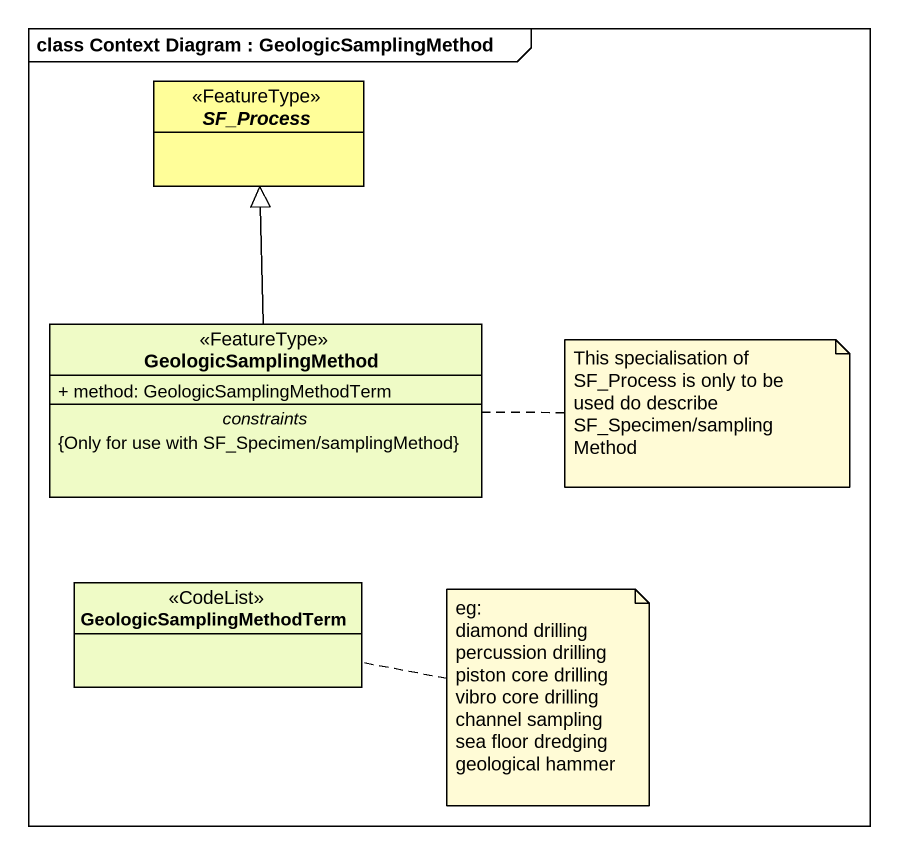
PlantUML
@startuml
mainframe class Context Diagram : GeologicSamplingMethod
hide circle
hide empty members
skinparam classAttributeIconSize 0
abstract class SF_Process <<FeatureType>> #FFFE99
class GeologicSamplingMethod <<FeatureType>> #EFFBC6 {
  + method: GeologicSamplingMethodTerm
  -- constraints --
  {Only for use with SF_Specimen/samplingMethod}
}
class GeologicSamplingMethodTerm <<CodeList>> #EFFBC6
GeologicSamplingMethod -up-|> SF_Process
note right of GeologicSamplingMethod : This specialisation of SF_Process is only to be used do describe SF_Specimen/samplingMethod
note right of GeologicSamplingMethodTerm
  eg:
  diamond drilling
  percussion drilling
  piston core drilling
  vibro core drilling
  channel sampling
  sea floor dredging
  geological hammer
end note
@enduml
